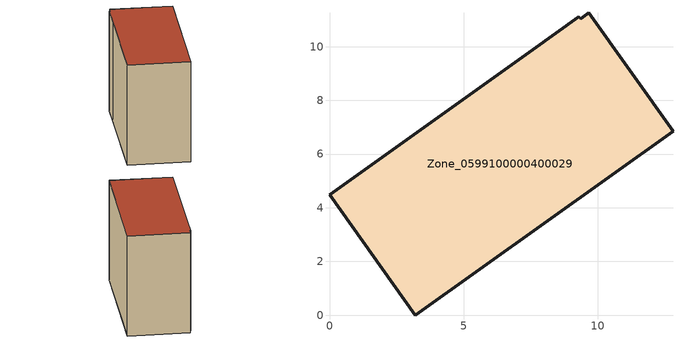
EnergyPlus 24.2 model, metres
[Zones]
Zone_0599100000400029
 floor ground (C_G): 9.29,11.12 9.35,11.05 9.65,11.26 12.8,6.85 3.19,0 0,4.48 7.57,9.88 z0
 wall outside (C_F): 7.57,9.88 0,4.48 3.19,0 12.8,6.85 9.65,11.26 9.35,11.05 9.29,11.12 7.57,9.88 z0:9.34
 roof outside (C_R): 9.35,11.05 9.29,11.12 7.57,9.88 0,4.48 3.19,0 12.8,6.85 9.65,11.26 z9.34
[BUILDING]
Pand.0599100000400029: North Axis=0; Terrain=City; Loads Convergence Tolerance Value=0.04; Temperature Convergence Tolerance Value=0.4; Solar Distribution=FullExterior; Maximum Number of Warmup Days=25; Minimum Number of Warmup Days=1
[Site:Location]
Rotterdam.The.Hague.AP_ZH_NLD Design_Conditions: Latitude=51.96; Longitude=4.45; Time Zone=1; Elevation=-4.5
[SITE:GROUNDTEMPERATURE:BUILDINGSURFACE]
18, 18, 18, 18, 18, 18, 18, 18, 18, 18, 18, 18
[MATERIAL] Thermal Absorptance=0.9; Solar Absorptance=0.7; Visible Absorptance=0.7
Name | Roughness | Thickness | Conductivity | Density | Specific Heat
G.TI.1992-2005 | MediumSmooth | 0.15 | 0.06 | 540 | 1210
F.TI.1992-2005 | Rough | 0.3 | 0.12 | 1920 | 840
R.TI.1992-2005 | MediumRough | 0.2 | 0.08 | 1500 | 1000
[CONSTRUCTION]
C_G: G.TI.1992-2005
C_F: F.TI.1992-2005
C_R: R.TI.1992-2005
[ZONE]
Zone_0599100000400029: Type=1; Multiplier=1; Ceiling Height=Autocalculate; Volume=Autocalculate; Floor Area=autocalculate; Part of Total Floor Area=Yes
[ZONEINFILTRATION:DESIGNFLOWRATE]
Infil_Zone_0599100000400029: Zone or ZoneList or Space or SpaceList=Zone_0599100000400029; Schedule=AlwaysOn; Design Flow Rate Calculation Method=Flow/Area; Flow Rate per Floor Area=0.0015; Constant Term Coefficient=1; Temperature Term Coefficient=0; Velocity Term Coefficient=0; Velocity Squared Term Coefficient=0
[HVACTEMPLATE:ZONE:IDEALLOADSAIRSYSTEM]
Zone_0599100000400029: Maximum Heating Supply Air Temperature=50; Minimum Cooling Supply Air Temperature=13; Maximum Heating Supply Air Humidity Ratio=0.0156; Minimum Cooling Supply Air Humidity Ratio=0.0077; Heating Limit=NoLimit; Cooling Limit=NoLimit; Dehumidification Control Type=ConstantSensibleHeatRatio; Cooling Sensible Heat Ratio=0.7; Dehumidification Setpoint=60; Humidification Control Type=None; Humidification Setpoint=30; Outdoor Air Method=None; Outdoor Air Flow Rate per Person=0.00944; Outdoor Air Flow Rate per Zone Floor Area=0; Outdoor Air Flow Rate per Zone=0; Demand Controlled Ventilation Type=None; Outdoor Air Economizer Type=NoEconomizer; Heat Recovery Type=None; Sensible Heat Recovery Effectiveness=0.7; Latent Heat Recovery Effectiveness=0.65
[ZONECONTROL:THERMOSTAT]
ThermostatControl_Zone_0599100000400029: Zone or ZoneList=Zone_0599100000400029; Control Type Schedule=DualSetpointControlType; Control 1=Thermostat_Zone_0599100000400029; Temperature Difference Between Cutout And Setpoint=0
[THERMOSTATSETPOINT:DUALSETPOINT]
Thermostat_Zone_0599100000400029: Heating Setpoint Temperature Schedule=HeatingSetpoint_Zone_0599100000400029; Cooling Setpoint Temperature Schedule=CoolingSetpoint_Zone_0599100000400029
[SCHEDULE:COMPACT]
HeatingSetpoint_Zone_0599100000400029: Through: 12/31, For: AllDays, Until: 24:00, 21
CoolingSetpoint_Zone_0599100000400029: Through: 12/31, For: AllDays, Until: 24:00, 24
DualSetpointControlType: Through: 12/31, For: AllDays, Until: 24:00, 4
AlwaysOn: Through: 12/31, For: AllDays, Until: 24:00, 1
